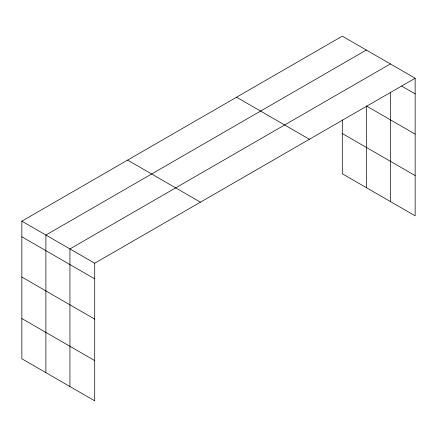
<?xml version="1.0" encoding="UTF-8"?>
<svg xmlns="http://www.w3.org/2000/svg" width="437" height="437" viewBox="0 0 437 437"><rect width="100%" height="100%" fill="white"/><g stroke="black" fill="none" stroke-linecap="round" stroke-linejoin="round"><path stroke-width="0.66" d="M415.15 78.223L342.291 36.156L21.85 221.166L21.85 358.777L94.709 400.844L94.709 263.227L415.15 78.223L415.15 215.834L342.291 173.773L342.291 119.924M390.378 92.524L390.378 201.533M366.337 50.036L45.89 235.046L45.89 372.657M390.378 63.922L69.936 248.926L69.936 386.543M401.587 86.029L415.15 93.862M415.15 134.115L366.337 105.929L366.337 187.653M342.291 133.52L415.15 175.587M236.548 97.211L309.401 139.272M127.599 160.111L200.452 202.173M21.85 221.166L94.709 263.227M21.85 236.805L94.709 278.866M21.85 277.058L94.709 319.119M21.85 318.529L94.709 360.591"/></g></svg>
